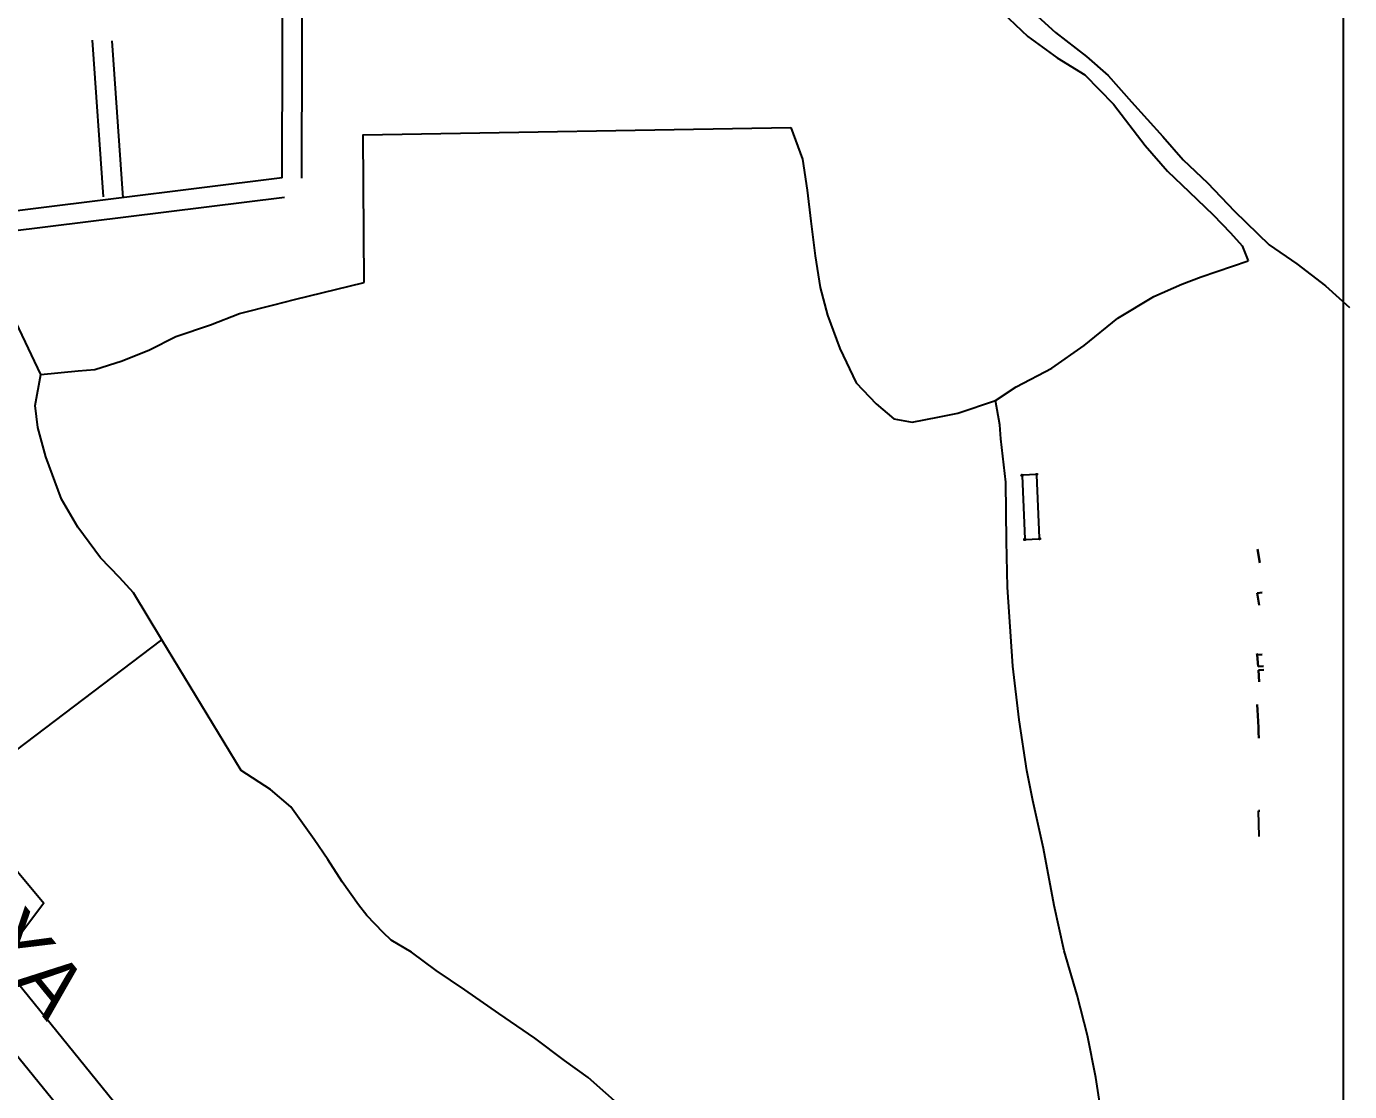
# Model space of a CAD drawing. Header units: millimetres. Extents: x 603916 to 1211550, y 1309898 to 2622648.
# Drawn here: x 605187.08 to 605213.45, y 1310800.34 to 1310821.59 of the extents above; entities that cross this region are included whole.
import ezdxf

# ---------------------------------------------------------------- set-up
doc = ezdxf.new("R2010")
doc.units = ezdxf.units.MM
for name, color, linetype in [('2', 1, 'Continuous'), ('CAJETIN', 5, 'Continuous'), ('CVL_CUADCON_TX', 2, 'Continuous')]:
    doc.layers.add(name, color=color, linetype=linetype)
doc.layers.add('Nivel 30', color=7, linetype='Continuous', lineweight=0)
doc.styles.add('PUNTOS PI', font='arial.ttf', dxfattribs={"height": 2.75})

msp = doc.modelspace()

# ---------------------------------------------------------------- linework, layer by layer
msp.add_lwpolyline([(605111.667, 1310764.342), (605213.33, 1310764.342), (605213.33, 1310826.568), (605111.667, 1310826.568)], close=True)
at = {"layer": '2', "color": 1, "linetype": 'Continuous'}
for p, q in [((605187.365, 1310814.645), (605186.688, 1310816.076)), ((605184.528, 1310805.374), (605189.777, 1310809.355)), ((605211.649, 1310805.431), (605211.637, 1310805.942)), ((605192.11, 1310794.659), (605185.164, 1310803.176)), ((605186.548, 1310802.943), (605191.526, 1310796.826))]:
    msp.add_line(p, q, dxfattribs=at)
for points in [[(605192.177, 1310818.567), (605192.198, 1310826.48)], [(605192.568, 1310818.566), (605192.589, 1310826.479)], [(605203.604, 1310826.568), (605204.202, 1310825.422), (605204.794, 1310824.344), (605205.591, 1310822.951), (605206.083, 1310822.338), (605206.658, 1310821.747), (605207.043, 1310821.389), (605207.624, 1310820.964), (605208.174, 1310820.622), (605208.748, 1310820.039), (605209.377, 1310819.216), (605209.823, 1310818.7), (605210.253, 1310818.289), (605210.737, 1310817.834), (605211.077, 1310817.475), (605211.311, 1310817.214), (605211.433, 1310816.914)], [(605204.176, 1310826.568), (605204.401, 1310826.114), (605204.789, 1310825.192), (605205.154, 1310824.481), (605205.526, 1310823.859), (605206.101, 1310823.074), (605206.593, 1310822.431), (605207.017, 1310821.99), (605207.591, 1310821.467), (605208.209, 1310820.99), (605208.64, 1310820.609), (605209.109, 1310820.086), (605209.729, 1310819.391), (605210.137, 1310818.927), (605210.62, 1310818.472), (605211.157, 1310817.904), (605211.852, 1310817.232), (605212.403, 1310816.852), (605212.976, 1310816.419), (605213.452, 1310815.986)], [(605188.618, 1310818.194), (605188.396, 1310821.317)], [(605189.011, 1310818.173), (605188.789, 1310821.305)], [(605193.814, 1310816.484), (605193.789, 1310819.429), (605202.314, 1310819.574)], [(605202.314, 1310819.574), (605202.55, 1310818.945), (605202.644, 1310818.322), (605202.715, 1310817.706), (605202.802, 1310817.015), (605202.903, 1310816.385), (605203.049, 1310815.83), (605203.294, 1310815.163), (605203.621, 1310814.481), (605204.014, 1310814.062), (605204.369, 1310813.764), (605204.737, 1310813.698), (605205.247, 1310813.799), (605205.645, 1310813.876), (605206.395, 1310814.128)], [(605192.177, 1310818.567), (605177.125, 1310816.696)], [(605192.225, 1310818.179), (605177.313, 1310816.326)], [(605206.395, 1310814.128), (605206.806, 1310814.401), (605207.517, 1310814.773), (605208.161, 1310815.228), (605208.834, 1310815.772), (605209.552, 1310816.205), (605210.107, 1310816.448), (605210.496, 1310816.593), (605211.433, 1310816.914)], [(605187.365, 1310814.645), (605188.108, 1310814.717), (605188.446, 1310814.748), (605188.986, 1310814.917), (605189.533, 1310815.138), (605190.057, 1310815.404), (605190.747, 1310815.64), (605191.324, 1310815.861), (605192.014, 1310816.038), (605192.426, 1310816.146), (605193.814, 1310816.484)], [(605189.777, 1310809.355), (605189.216, 1310810.291), (605188.936, 1310810.597), (605188.558, 1310810.993), (605188.104, 1310811.599), (605187.778, 1310812.16), (605187.465, 1310813.008), (605187.304, 1310813.593), (605187.256, 1310814.028), (605187.365, 1310814.645)], [(605208.522, 1310799.807), (605208.397, 1310800.625), (605208.227, 1310801.466), (605208.02, 1310802.268), (605207.766, 1310803.153), (605207.566, 1310804.054), (605207.349, 1310805.194), (605207.14, 1310806.147), (605207.017, 1310806.747), (605206.868, 1310807.761), (605206.741, 1310808.827), (605206.634, 1310810.404), (605206.614, 1310811.32), (605206.6, 1310812.499), (605206.504, 1310813.363), (605206.48, 1310813.641), (605206.395, 1310814.128)], [(605206.924, 1310812.623), (605206.979, 1310811.37)], [(605207.203, 1310812.653), (605206.938, 1310812.638)], [(605207.274, 1310811.387), (605207.219, 1310812.64)], [(605206.994, 1310811.356), (605207.26, 1310811.372)], [(605199.623, 1310799.426), (605198.279, 1310800.628), (605197.804, 1310800.964), (605197.216, 1310801.411), (605196.499, 1310801.903), (605195.82, 1310802.372), (605195.247, 1310802.76), (605194.757, 1310803.125), (605194.35, 1310803.363), (605194.191, 1310803.52), (605193.866, 1310803.856), (605193.7, 1310804.066), (605193.374, 1310804.529), (605193.086, 1310804.971), (605192.813, 1310805.375), (605192.351, 1310806.026), (605191.943, 1310806.369), (605191.363, 1310806.749), (605189.777, 1310809.355)], [(605186.905, 1310804.733), (605187.427, 1310804.105), (605186.548, 1310802.943)]]:
    msp.add_lwpolyline(points, dxfattribs=at)
for centre in [(605206.923, 1310812.637), (605207.218, 1310812.654), (605206.979, 1310811.356), (605207.275, 1310811.373)]:
    msp.add_circle(centre, 0.0148, dxfattribs=at)
at = {"layer": 'CAJETIN'}
msp.add_line((605213.33, 1310564.098), (605213.33, 1310838.394), dxfattribs=at)
at = {"layer": 'Nivel 30', "color": 1, "linetype": 'Continuous', "lineweight": 30}
for p, q in [((605211.615, 1310811.165), (605211.662, 1310810.892)), ((605211.613, 1310810.284), (605211.711, 1310810.296)), ((605211.651, 1310810.045), (605211.613, 1310810.284)), ((605211.606, 1310809.08), (605211.609, 1310809.055)), ((605211.609, 1310809.055), (605211.713, 1310809.065)), ((605211.628, 1310808.821), (605211.609, 1310809.055)), ((605211.74, 1310808.83), (605211.628, 1310808.821)), ((605211.637, 1310808.748), (605211.746, 1310808.757)), ((605211.637, 1310808.748), (605211.652, 1310808.516)), ((605211.612, 1310808.064), (605211.618, 1310807.951)), ((605211.618, 1310807.951), (605211.623, 1310807.843)), ((605211.623, 1310807.843), (605211.629, 1310807.729)), ((605211.629, 1310807.729), (605211.635, 1310807.609)), ((605211.635, 1310807.609), (605211.64, 1310807.51)), ((605211.64, 1310807.51), (605211.646, 1310807.394)), ((605211.666, 1310805.946), (605211.637, 1310805.942))]:
    msp.add_line(p, q, dxfattribs=at)

# ---------------------------------------------------------------- texts
at = {"layer": 'CVL_CUADCON_TX', "style": 'PUNTOS PI'}
msp.add_text('GRANADA - MASAYA', height=1.13521, rotation=309.1971, dxfattribs=at).set_placement((605177.466, 1310814.019))

doc.saveas('drawing.dxf')
